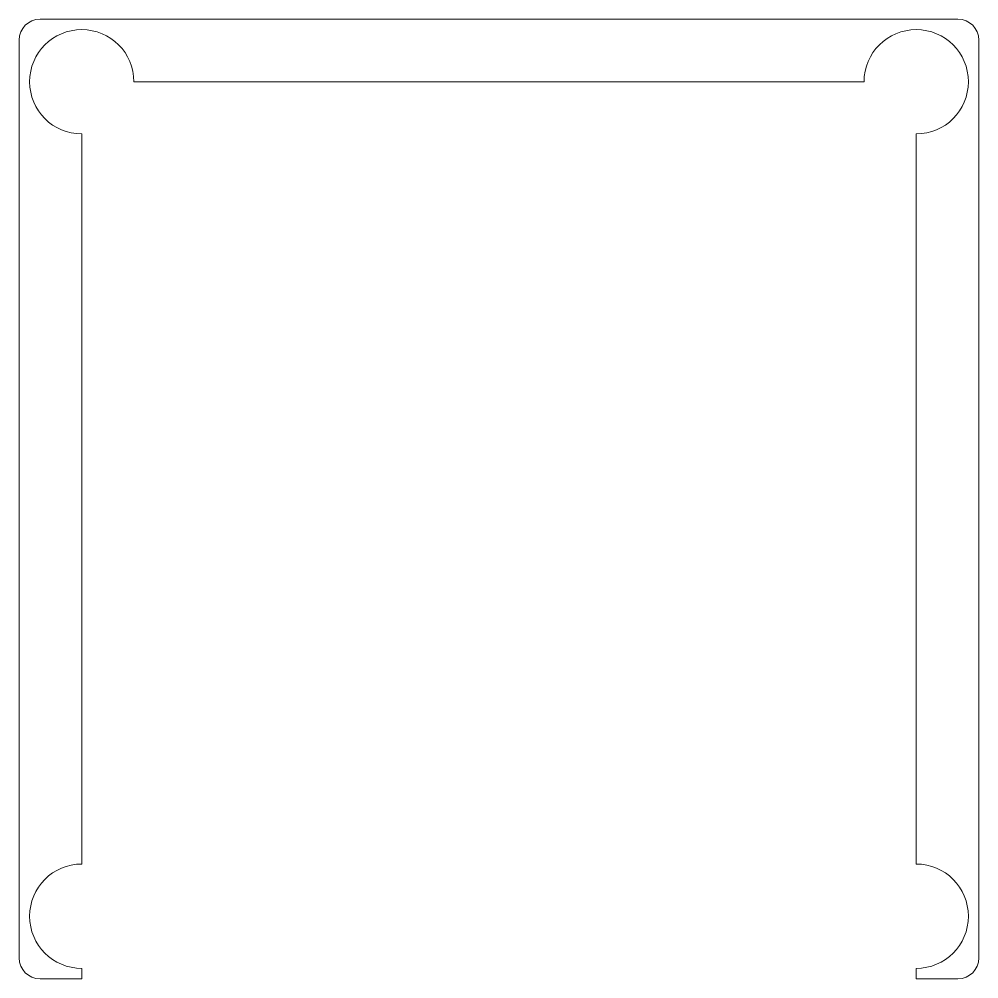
# Model space of a CAD drawing. Header units: millimetres. Extents: x 477.3 to 500.3, y 233.6 to 256.6.
import ezdxf

# ---------------------------------------------------------------- set-up
doc = ezdxf.new("R2010")
doc.units = ezdxf.units.MM

# ---------------------------------------------------------------- blocks, each defined once
blk = doc.blocks.new('A$C99a7d4e0')
at = {"color": 0, "linetype": 'Continuous', "lineweight": 0}
for p, q in [((-8.614, 18.038), (-30.614, 18.038)), ((-31.114, 17.538), (-31.114, -4.462)), ((-8.114, -4.462), (-8.114, 17.538)), ((-28.364, 16.538), (-10.864, 16.538)), ((-29.614, -2.212), (-29.614, 15.288)), ((-9.614, 15.288), (-9.614, -2.212)), ((-29.614, -4.962), (-29.614, -4.712)), ((-9.614, -4.712), (-9.614, -4.962)), ((-30.614, -4.962), (-29.614, -4.962)), ((-9.614, -4.962), (-8.614, -4.962))]:
    blk.add_line(p, q, dxfattribs=at)
for centre, radius, start, end in [((-30.614, 17.538), 0.5, 90, 180), ((-8.614, 17.538), 0.5, 0, 90), ((-29.614, 16.538), 1.25, 0, 270), ((-9.614, 16.538), 1.25, 270, 180), ((-29.614, -3.462), 1.25, 90, 270), ((-9.614, -3.462), 1.25, 270, 90), ((-30.614, -4.462), 0.5, 180, 270), ((-8.614, -4.462), 0.5, 270, 360)]:
    blk.add_arc(centre, radius, start, end, dxfattribs=at)
blk = doc.blocks.new('*U7')
blk.add_blockref('A$C99a7d4e0', (19.614, -6.538))
blk = doc.blocks.new('*U8')
at = {"color": 0, "linetype": 'ByBlock', "lineweight": -2, "transparency": 16777216}
blk.add_blockref('*U7', (0, 0), dxfattribs=at)

msp = doc.modelspace()

# ---------------------------------------------------------------- block references
msp.add_blockref('*U8', (488.778, 245.104))

doc.saveas('drawing.dxf')
